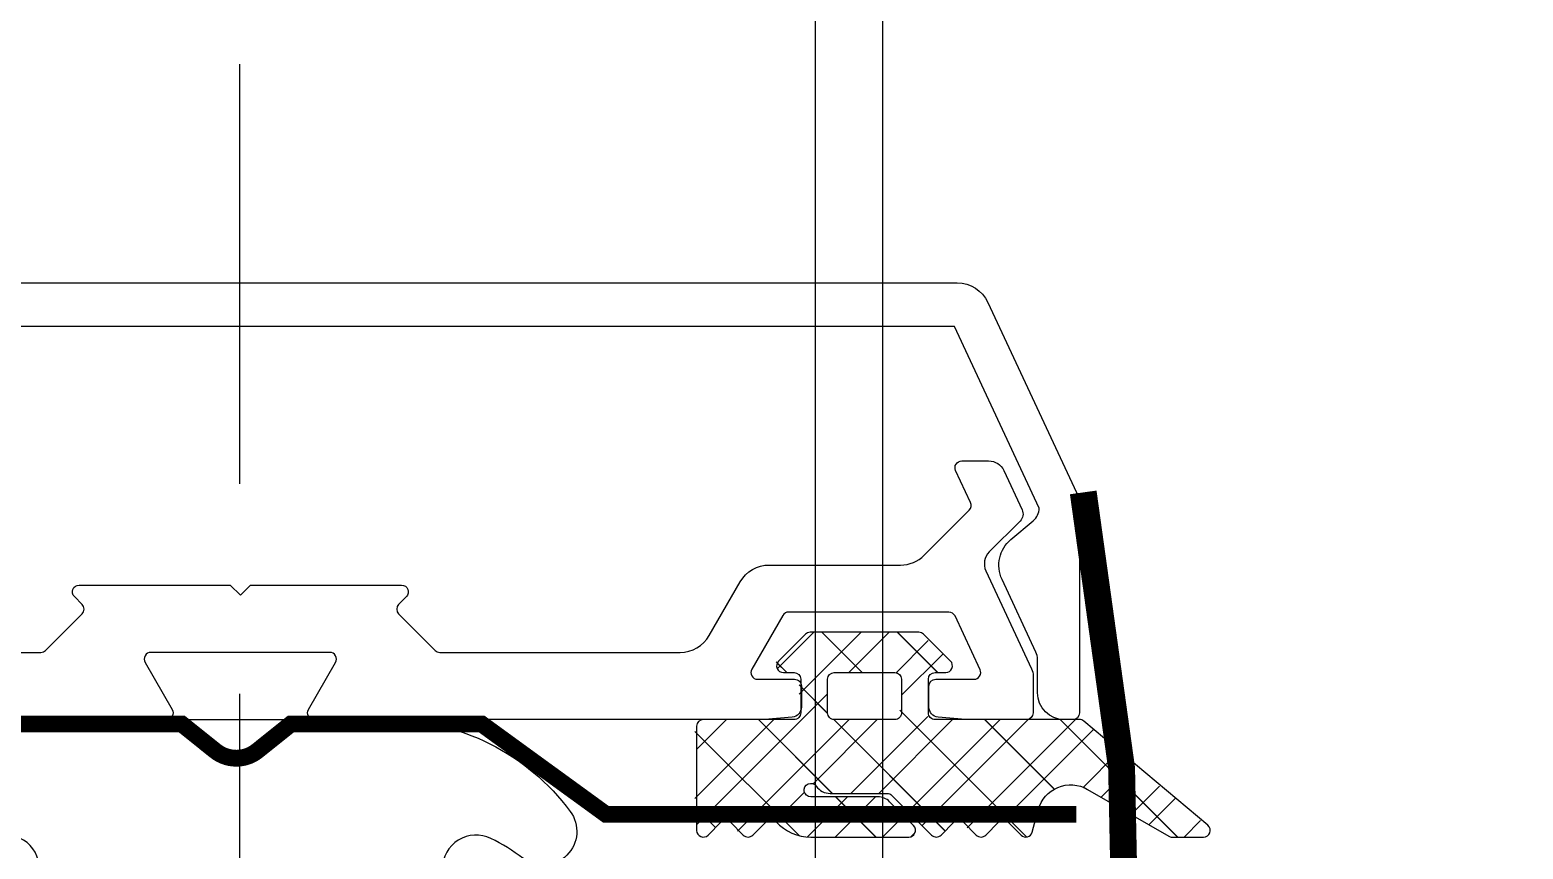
# Model space of a CAD drawing. Header units: inches. Extents: x 21 to 32698, y 13 to 3712.
# Drawn here: x 25457.375 to 25461.82, y 2600.698 to 2603.137 of the extents above; entities that cross this region are included whole.
import ezdxf

# ---------------------------------------------------------------- set-up
doc = ezdxf.new("R2010")
doc.units = ezdxf.units.IN
doc.header["$MEASUREMENT"] = 0
doc.linetypes.add('1+1 dbx a2$0$374_BLD_A1_BLOK_2$0$HIDDEN', pattern=[0.375, 0.25, -0.125])
doc.linetypes.add('HIDDEN', pattern=[9.524999999999995, 6.349999999999998, -3.174999999999998])
for name, color, linetype, lineweight in [('Z_MİM_-KM-ALUMINIUM-09', 8, 'Continuous', 25), ('Z_MİM_00', 8, 'Continuous', 25), ('Z_MİM_78-köpük', 8, 'Continuous', 25), ('Z_MİM_ALUMINIUM', 8, 'Continuous', 25), ('Z_MİM_axis-su yalıtım', 8, 'HIDDEN', 25), ('Z_MİM_fitiller_k', 8, 'Continuous', 25), ('Z_MİM_MYM_MEMBRAN_', 8, 'HIDDEN', 25), ('Z_MİM_TR', 8, 'Continuous', 25)]:
    doc.layers.add(name, color=color, linetype=linetype, lineweight=lineweight)

# ---------------------------------------------------------------- blocks, each defined once
blk = doc.blocks.new('D09056')
at = {"layer": 'Z_MİM_78-köpük'}
blk.add_lwpolyline([(6, -9.143241068231873, -0.3149141225648517), (6.656664916314182, -8.204028089065101, 0.1493316839022407), (9.809564949944617, -5.822377295466138, 0.8506979925001935), (8.417814140906557, -4.422291246126405, -0.1566156319065573), (5.061590343015268, -5.499999999883582), (5, -5.499999999883582), (5, -5.508868061588143), (1.800000000046565, -5.508868061588143), (1.800000000046565, -1.160423765308221), (0.6251196609809995, -0.2194710706826299, 0.3510864949877069), (-0.6251196609809995, -0.2194710706826299), (-1.800000000046565, -1.160423765308221), (-1.800000000046565, -5.508868061588143), (-5, -5.508868061588143), (-5.061590343015268, -5.499999999883582, -0.1566156319066153), (-8.417814140906557, -4.422291246126405, 0.8506979925007954), (-9.809564949944617, -5.822377295466138, 0.14933168390224), (-6.656664916314182, -8.204028089065101, -0.3149141225648603), (-6, -9.143241068231873), (-6, -25.07252294640057, -0.5554935001659127), (-7.44162405654788, -25.96972314291634, -0.0473505120421293), (-8.397468945942817, -25.38100557320286, 0.8663340624321554), (-9.803206408862023, -26.77480182982981, 0.2374839511014017), (-4.371487642405553, -29.50889287900645), (4.371487642405553, -29.50889287900645, 0.2374839511013964), (9.803206408862023, -26.77480182982981, 0.8663340624315139), (8.397468945942817, -25.38100557320286, -0.0473505120421291), (7.44162405654788, -25.96972314291634, -0.5554935001659314), (6, -25.07252294640057)], format="xyb", close=True, dxfattribs=at)
blk = doc.blocks.new('-KM_AL. PARAPET KAPLAMA')
at = {"layer": 'Z_MİM_-KM-ALUMINIUM-09'}
for points, elevation in [([(-14.79828749225271, -35.80001103181166), (-14.79828749225271, -36.00001103180876), (-16.9982874922498, -36.00001103180876), (-16.99828749224252, 102.8702754084661), (-12.69828749223234, 102.8702754084661), (-12.69828749223234, 106.4890459971029), (-12.49828749223525, 106.4890459971029), (-12.49828749223525, 102.6702754084663), (-16.79828749224543, 102.6702754084663), (-16.7982874922527, -35.80001103181166), (59.79203167667582, -35.80001103182076)], 0.0058164717895275), ([(59.79203167667582, -35.80001103182076), (59.79203167667582, -36.00001103181785), (-14.29828749225271, -36.00001103180876), (-14.29828749225271, -35.80001103181166)], -0.005105907344398)]:
    blk.add_lwpolyline(points, dxfattribs=dict(at, elevation=elevation))
blk = doc.blocks.new('-KM_Çatı A Kesiti')
blk.add_blockref('-KM_AL. PARAPET KAPLAMA', (10.00671904560295, 0))

msp = doc.modelspace()

# ---------------------------------------------------------------- hatches: boundary and pattern name
at = {"layer": 'Z_MİM_fitiller_k'}
h = msp.add_hatch(dxfattribs=at)
h.set_pattern_fill('ANSI37', color=256, scale=0.05, angle=270)
h.set_pattern_definition([(315, (21188.33245583726, 52549.46984860676), (0.1122532015133643, 0.1122532015133643), []), (44.99999999999999, (21188.33245583726, 52549.46984860676), (-0.1122532015133643, 0.1122532015133643), [])])
edge = h.paths.add_edge_path()
edge.add_arc((25460.46860689971, 2600.789320486741), 0.1000000000032053, 60.00000000508771, 165.0000000044191, ccw=False)
edge.add_line((25460.51860689971, 2600.875923027144), (25460.76033860313, 2600.736359163047))
edge.add_arc((25460.7703386031, 2600.753679671046), 0.0199999999231678, 239.9999999141811, 270.0000000280474)
edge.add_line((25460.7703386031, 2600.733679671144), (25460.86415473153, 2600.733679671144))
edge.add_arc((25460.86415473153, 2600.753679671135), 0.0200000000076983, 270, 410.0000000077757)
edge.add_line((25460.87701048374, 2600.769000560043), (25460.50756687003, 2601.079000559961))
edge.add_arc((25460.49471111784, 2601.063679671146), 0.0199999999902238, 49.99999999277621, 90.00000001057985)
edge.add_line((25460.49471111784, 2601.083679671142), (25460.06482383032, 2601.083679671142))
edge.add_arc((25460.06482383035, 2601.103679671139), 0.0200000000075051, 179.9999999695319, 269.9999999791559, ccw=False)
edge.add_line((25460.04482383032, 2601.103679671139), (25460.04482383032, 2601.203679671047))
edge.add_arc((25460.06482383032, 2601.203679671043), 0.0199999999979809, 90.00000001304397, 180.0000000104221, ccw=False)
edge.add_line((25460.06482383032, 2601.223679671156), (25460.09653955909, 2601.223679671156))
edge.add_arc((25460.09653955909, 2601.243679671153), 0.0199999999970317, 270, 405.0000000100216)
edge.add_line((25460.11068169467, 2601.257821806733), (25460.0306816947, 2601.337821806739))
edge.add_arc((25460.01653955907, 2601.323679671155), 0.0199999999965644, 45.00000001842375, 90.0000000210869)
edge.add_line((25460.01653955907, 2601.343679671152), (25459.69310810155, 2601.343679671152))
edge.add_arc((25459.69310810155, 2601.323679671155), 0.0199999999967446, 89.99999997915592, 134.9999999817997)
edge.add_line((25459.67896596592, 2601.337821806736), (25459.59896596595, 2601.25782180673))
edge.add_arc((25459.61310810157, 2601.243679671153), 0.0199999999967392, 135.0000000101331, 270.0000000200739)
edge.add_line((25459.61310810157, 2601.223679671156), (25459.64482383032, 2601.223679671156))
edge.add_arc((25459.64482383032, 2601.203679671043), 0.0199999999978815, 2.068190951831639e-09, 90, ccw=False)
edge.add_line((25459.66482383033, 2601.203679671043), (25459.66482383033, 2601.103679671135))
edge.add_arc((25459.64482383032, 2601.103679671139), 0.0200000000074397, 269.99999995872713, 359.9999999687339, ccw=False)
edge.add_line((25459.64482383032, 2601.083679671142), (25459.37482383032, 2601.083679671142))
edge.add_arc((25459.37482383031, 2601.063679671146), 0.0199999999979696, 90, 179.999999997647)
edge.add_line((25459.35482383032, 2601.063679671146), (25459.35482383032, 2600.753679671137))
edge.add_arc((25459.37482383031, 2600.753679671135), 0.0199999999979355, 179.9999999895779, 315.0000000062878)
edge.add_line((25459.38896596596, 2600.73953753556), (25459.42725023717, 2600.777821806748))
edge.add_arc((25459.44139237281, 2600.763679671143), 0.0200000000038596, 45.00000001015633, 134.9999999889458, ccw=False)
edge.add_line((25459.45553450843, 2600.777821806752), (25459.49381877969, 2600.739537535564))
edge.add_arc((25459.50796091531, 2600.753679671135), 0.0199999999877618, 224.9999999640737, 315.0000000111464)
edge.add_line((25459.52210305093, 2600.73953753556), (25459.56251457007, 2600.779949054658))
edge.add_arc((25459.57665670568, 2600.765806919056), 0.0199999999920204, 42.39242105416412, 135.0000000230297, ccw=False)
edge.add_arc((25459.69482383034, 2600.873679671158), 0.1400000000048585, 222.39242105955, 269.9999999905111)
edge.add_line((25459.69482383031, 2600.733679671144), (25459.98653955906, 2600.733679671144))
edge.add_arc((25459.98653955907, 2600.753679671135), 0.0200000000090967, 270, 405.0000000040956)
edge.add_line((25460.00068169468, 2600.767821806743), (25459.92946849127, 2600.839035010251))
edge.add_arc((25459.89411315221, 2600.803679671136), 0.0500000000032702, 45.0000000029478, 89.9999999984039)
edge.add_line((25459.89411315221, 2600.85367967114), (25459.69482383032, 2600.85367967114))
edge.add_arc((25459.69482383031, 2600.873679671158), 0.0199999999946641, 34.849904578937526, 270, ccw=False)
edge.add_arc((25459.75226945676, 2600.913679671152), 0.0500000000010497, 214.8499045742891, 269.9999999965347)
edge.add_line((25459.75226945676, 2600.863679671149), (25459.92198111784, 2600.863679671149))
edge.add_arc((25459.92198111785, 2600.843679671152), 0.0199999999879992, 45.00000000185571, 90.00000002084408, ccw=False)
edge.add_line((25459.93612325348, 2600.857821806725), (25460.05440752474, 2600.739537535557))
edge.add_arc((25460.06854966035, 2600.753679671135), 0.0199999999885637, 224.9999999668373, 315.000000015948)
edge.add_line((25460.08269179595, 2600.73953753556), (25460.1209760672, 2600.777821806748))
edge.add_arc((25460.13511820281, 2600.763679671143), 0.0200000000038596, 45.00000001015633, 134.9999999889458, ccw=False)
edge.add_line((25460.14926033845, 2600.777821806752), (25460.18754460971, 2600.739537535564))
edge.add_arc((25460.20168674531, 2600.753679671135), 0.0199999999892972, 224.9999999696008, 315.0000000203122)
edge.add_line((25460.21582888096, 2600.73953753556), (25460.25411315221, 2600.777821806748))
edge.add_arc((25460.26825528782, 2600.763679671143), 0.0200000000038355, 45.0000000100182, 134.9999999889458, ccw=False)
edge.add_line((25460.28239742345, 2600.777821806752), (25460.3206816947, 2600.739537535564))
edge.add_arc((25460.33482383032, 2600.753679671135), 0.0199999999947235, 224.999999985261, 345.0000000115027)
edge.add_line((25460.35414234684, 2600.748503290231), (25460.37201431709, 2600.815202391239))
edge = h.paths.add_edge_path(flags=16)
edge.add_arc((25459.76482383032, 2601.203679671043), 0.0199999999979355, 90.00000001283212, 180.0000000104221, ccw=False)
edge.add_line((25459.76482383032, 2601.223679671156), (25459.94482383031, 2601.223679671156))
edge.add_arc((25459.94482383031, 2601.203679671043), 0.0199999999978815, 2.068190951831639e-09, 90, ccw=False)
edge.add_line((25459.96482383033, 2601.203679671043), (25459.96482383033, 2601.103679671135))
edge.add_arc((25459.94482383031, 2601.103679671139), 0.0200000000074397, 269.99999995872713, 359.9999999687339, ccw=False)
edge.add_line((25459.94482383031, 2601.083679671142), (25459.76482383032, 2601.083679671142))
edge.add_arc((25459.76482383033, 2601.103679671139), 0.0200000000074624, 179.9999999694097, 269.9999999791559, ccw=False)
edge.add_line((25459.74482383031, 2601.103679671139), (25459.74482383031, 2601.203679671047))
h = msp.add_hatch(dxfattribs=at)
h.set_pattern_fill('ANSI37', color=256, scale=0.05, angle=270)
h.set_pattern_definition([(315, (-47456.36704889424, 195651.2685716782), (0.1122532015133643, 0.1122532015133643), []), (44.99999999999999, (-47456.36704889424, 195651.2685716782), (-0.1122532015133643, 0.1122532015133643), [])])
edge = h.paths.add_edge_path(flags=16)
edge.add_line((25460.10980796323, 2597.663697184672), (25460.10980796323, 2597.563697184666))
edge.add_arc((25460.08980796323, 2597.56369718465), 0.0200000000004366, -89.99999996873379, 4.68991743218794e-08, ccw=False)
edge.add_line((25460.08980796324, 2597.543697184648), (25459.90980796322, 2597.543697184648))
edge.add_arc((25459.90980796323, 2597.563697184643), 0.0199999999945249, 179.9999999322568, 269.9999999478898, ccw=False)
edge.add_line((25459.88980796324, 2597.563697184666), (25459.88980796324, 2597.663697184672))
edge.add_arc((25459.90980796323, 2597.663697184679), 0.0199999999822467, 90.00000002084408, 180.0000000195413, ccw=False)
edge.add_line((25459.90980796322, 2597.683697184662), (25460.08980796324, 2597.683697184662))
edge.add_arc((25460.08980796324, 2597.663697184672), 0.0199999999904321, 1.3026806300331373e-09, 90, ccw=False)
edge = h.paths.add_edge_path()
edge.add_line((25459.49980796325, 2598.013697184664), (25459.49980796325, 2597.703697184659))
edge.add_arc((25459.51980796325, 2597.703697184654), 0.0199999999931606, 179.9999999856697, 270.0000000416882)
edge.add_line((25459.51980796326, 2597.683697184662), (25459.78980796324, 2597.683697184662))
edge.add_arc((25459.78980796325, 2597.663697184666), 0.0199999999958891, 1.6935814528551418e-08, 90.00000002084408, ccw=False)
edge.add_line((25459.80980796324, 2597.663697184672), (25459.80980796324, 2597.563697184666))
edge.add_arc((25459.78980796324, 2597.563697184655), 0.0200000000040745, -89.99999998957787, 3.126609726677998e-08, ccw=False)
edge.add_line((25459.78980796324, 2597.543697184648), (25459.75809223449, 2597.543697184648))
edge.add_arc((25459.75809223449, 2597.52369718466), 0.0199999999886131, 89.99999998957794, 224.9999999723644)
edge.add_line((25459.74395009887, 2597.509555049049), (25459.82395009888, 2597.429555049077))
edge.add_arc((25459.83809223455, 2597.443697184643), 0.0199999999901895, 224.9999997945753, 269.9999998124032)
edge.add_line((25459.83809223448, 2597.423697184653), (25460.16152369199, 2597.423697184653))
edge.add_arc((25460.16152369194, 2597.44369718467), 0.0200000000163527, 270.0000001563306, 315.0000001741044)
edge.add_line((25460.17566582762, 2597.429555049077), (25460.25566582762, 2597.509555049049))
edge.add_arc((25460.24152369199, 2597.52369718466), 0.0199999999905111, 315.0000000276356, 450.000000010422)
edge.add_line((25460.24152369199, 2597.543697184648), (25460.20980796324, 2597.543697184648))
edge.add_arc((25460.20980796324, 2597.563697184655), 0.0200000000072578, 179.9999999687339, 269.999999989578, ccw=False)
edge.add_line((25460.18980796324, 2597.563697184666), (25460.18980796324, 2597.663697184672))
edge.add_arc((25460.20980796324, 2597.663697184666), 0.0199999999931606, 89.99999997915592, 179.9999999830642, ccw=False)
edge.add_line((25460.20980796324, 2597.683697184662), (25460.47980796324, 2597.683697184662))
edge.add_arc((25460.47980796324, 2597.703697184638), 0.0199999999758802, 270, 360.0000000612295)
edge.add_line((25460.49980796322, 2597.703697184659), (25460.49980796322, 2598.013697184664))
edge.add_arc((25460.47980796324, 2598.013697184649), 0.0199999999786087, 4.5596432e-08, 135.0000000488229)
edge.add_line((25460.46566582762, 2598.027839320244), (25460.42738155638, 2597.98955504906))
edge.add_arc((25460.41323942076, 2598.003697184682), 0.0200000000011224, 224.9999999953941, 315.00000001197543, ccw=False)
edge.add_line((25460.39909728513, 2597.98955504906), (25460.36081301387, 2598.027839320244))
edge.add_arc((25460.34667087825, 2598.01369718463), 0.0199999999882602, 44.99999999539407, 135.0000000119754)
edge.add_line((25460.33252874263, 2598.027839320244), (25460.29211722353, 2597.987427801154))
edge.add_arc((25460.2779750879, 2598.00156993678), 0.0200000000094828, 222.3924210490414, 315.00000001750254, ccw=False)
edge.add_arc((25460.15980796322, 2597.893697184658), 0.140000000008341, 42.39242106119943, 89.99999999255569)
edge.add_line((25460.15980796323, 2598.033697184668), (25459.8680922345, 2598.033697184668))
edge.add_arc((25459.86809223449, 2598.01369718468), 0.0199999999886131, 89.99999998957794, 224.9999999723644)
edge.add_line((25459.85395009887, 2597.999555049069), (25459.92516330231, 2597.928341845558))
edge.add_arc((25459.96051864129, 2597.963697184625), 0.0499999999511964, 225.0000000674309, 270.0000000750387)
edge.add_line((25459.96051864136, 2597.913697184673), (25460.15980796323, 2597.913697184673))
edge.add_arc((25460.15980796323, 2597.893697184676), 0.0199999999967986, -145.15009540598032, 90.00000001042213, ccw=False)
edge.add_arc((25460.1023623368, 2597.853697184677), 0.0499999999833424, 34.84990458858232, 90.00000001250645)
edge.add_line((25460.10236233678, 2597.903697184663), (25459.93265067572, 2597.903697184663))
edge.add_arc((25459.93265067562, 2597.923697184621), 0.0199999999576903, 225.0000002892527, 270.0000002918172, ccw=False)
edge.add_line((25459.91850854009, 2597.909555048956), (25459.80022426884, 2598.027839320244))
edge.add_arc((25459.78608213323, 2598.013697184637), 0.019999999981186, 44.99999998986694, 135.0000000101331)
edge.add_line((25459.77193999762, 2598.027839320244), (25459.73365572636, 2597.98955504906))
edge.add_arc((25459.71951359073, 2598.003697184687), 0.0200000000075535, 224.9999999917093, 315.00000000829067, ccw=False)
edge.add_line((25459.7053714551, 2597.98955504906), (25459.66708718386, 2598.027839320244))
edge.add_arc((25459.65294504825, 2598.013697184636), 0.0199999999818291, 44.99999999170931, 135.0000000082907)
edge.add_line((25459.63880291263, 2598.027839320244), (25459.60051864137, 2597.98955504906))
edge.add_arc((25459.58637650574, 2598.003697184682), 0.01999999999855, 224.9999999880246, 315.00000000460597, ccw=False)
edge.add_line((25459.57223437012, 2597.98955504906), (25459.53395009888, 2598.027839320244))
edge.add_arc((25459.51980796325, 2598.013697184642), 0.0199999999924404, 44.99999993367453, 179.9999999374677)
edge = h.paths.add_edge_path(flags=16)
edge.add_arc((25459.76980796325, 2601.203679671153), 0.0200000000040745, 89.99999997915592, 179.9999999765505, ccw=False)
edge.add_line((25459.76980796325, 2601.223679671156), (25459.94980796325, 2601.223679671156))
edge.add_arc((25459.94980796326, 2601.203679671151), 0.0200000000054388, 2.8660622319875984e-08, 90.00000002084408, ccw=False)
edge.add_line((25459.96980796326, 2601.203679671161), (25459.96980796326, 2601.103679671161))
edge.add_arc((25459.94980796326, 2601.103679671169), 0.0200000000040745, 269.99999996873385, 359.9999999778532, ccw=False)
edge.add_line((25459.94980796325, 2601.083679671165), (25459.76980796325, 2601.083679671165))
edge.add_arc((25459.76980796325, 2601.103679671167), 0.0200000000022556, 180.0000000169358, 270.00000003126615, ccw=False)
edge.add_line((25459.74980796324, 2601.103679671161), (25459.74980796324, 2601.203679671161))
edge = h.paths.add_edge_path()
edge.add_arc((25460.47359103267, 2600.789320486761), 0.1000000000079838, 60.000000020672985, 165.000000020383, ccw=False)
edge.add_line((25460.52359103264, 2600.875923027166), (25460.76532273605, 2600.736359163069))
edge.add_arc((25460.77532273601, 2600.753679671139), 0.0199999999739073, 240.0000000945158, 270.0000002084408)
edge.add_line((25460.77532273608, 2600.733679671165), (25460.86913886446, 2600.733679671165))
edge.add_arc((25460.86913886447, 2600.753679671192), 0.0200000000272667, 269.9999999687339, 409.99999999428)
edge.add_line((25460.88199461668, 2600.769000560072), (25460.51255100296, 2601.079000560055))
edge.add_arc((25460.4996952508, 2601.063679671173), 0.0199999999910842, 50.00000011738581, 90.00000013548654)
edge.add_line((25460.49969525075, 2601.083679671165), (25460.06980796325, 2601.083679671165))
edge.add_arc((25460.06980796323, 2601.103679671173), 0.0200000000077125, 180.0000000325689, 270.0000000521102, ccw=False)
edge.add_line((25460.04980796323, 2601.103679671161), (25460.04980796323, 2601.203679671161))
edge.add_arc((25460.06980796324, 2601.203679671147), 0.0200000000077125, 89.99999995831178, 179.9999999609174, ccw=False)
edge.add_line((25460.06980796325, 2601.223679671156), (25460.101523692, 2601.223679671156))
edge.add_arc((25460.10152369201, 2601.243679671137), 0.0199999999808824, 269.9999999895779, 405.0000000036847)
edge.add_line((25460.11566582762, 2601.257821806748), (25460.03566582763, 2601.337821806874))
edge.add_arc((25460.02152369212, 2601.323679671184), 0.0199999999670376, 45.00000036202651, 90.00000036477144)
edge.add_line((25460.021523692, 2601.343679671152), (25459.69809223449, 2601.343679671152))
edge.add_arc((25459.69809223437, 2601.323679671202), 0.0199999999499596, 89.99999965607265, 134.9999996591608)
edge.add_line((25459.68395009887, 2601.337821806874), (25459.60395009889, 2601.257821806748))
edge.add_arc((25459.6180922345, 2601.243679671136), 0.0199999999815076, 134.9999999944729, 270)
edge.add_line((25459.6180922345, 2601.223679671156), (25459.64980796325, 2601.223679671156))
edge.add_arc((25459.64980796324, 2601.203679671164), 0.0199999999927059, -7.816595370968571e-09, 89.99999998957799, ccw=False)
edge.add_line((25459.66980796324, 2601.203679671161), (25459.66980796324, 2601.103679671161))
edge.add_arc((25459.64980796325, 2601.103679671156), 0.0199999999895226, -90, 1.4330282738228561e-08, ccw=False)
edge.add_line((25459.64980796325, 2601.083679671165), (25459.37980796324, 2601.083679671165))
edge.add_arc((25459.37980796325, 2601.063679671158), 0.0200000000063483, 90.00000003126613, 180.0000000351744)
edge.add_line((25459.35980796325, 2601.063679671146), (25459.35980796325, 2600.753679671163))
edge.add_arc((25459.37980796325, 2600.753679671173), 0.0199999999967986, 180.0000000273578, 315.0000000460594)
edge.add_line((25459.39395009888, 2600.73953753556), (25459.43223437013, 2600.777821806752))
edge.add_arc((25459.44637650575, 2600.763679671128), 0.0199999999975853, 45.00000001473899, 134.9999999926305, ccw=False)
edge.add_line((25459.46051864137, 2600.777821806752), (25459.49880291261, 2600.73953753556))
edge.add_arc((25459.51294504823, 2600.753679671169), 0.0199999999866524, 224.9999999760491, 315.0000000239509)
edge.add_line((25459.52708718385, 2600.73953753556), (25459.56749870296, 2600.779949054658))
edge.add_arc((25459.58164083859, 2600.765806919048), 0.0199999999959775, 42.39242107426128, 135.0000000414534, ccw=False)
edge.add_arc((25459.69980796325, 2600.873679671176), 0.1400000000108663, 222.3924210645399, 269.9999999955334)
edge.add_line((25459.69980796324, 2600.733679671165), (25459.991523692, 2600.733679671165))
edge.add_arc((25459.99152369199, 2600.75367967121), 0.0200000000454566, 270.0000000312661, 405.000000029478)
edge.add_line((25460.00566582764, 2600.767821806874), (25459.93445262419, 2600.839035010152))
edge.add_arc((25459.89909728505, 2600.803679671122), 0.0500000000389809, 44.99999990861825, 89.9999999041172)
edge.add_line((25459.89909728513, 2600.853679671161), (25459.69980796324, 2600.853679671161))
edge.add_arc((25459.69980796326, 2600.873679671146), 0.0199999999845204, 34.84990452330783, 269.99999995831183, ccw=False)
edge.add_arc((25459.75725358969, 2600.913679671117), 0.0499999999668557, 214.8499045979273, 270.0000000208441)
edge.add_line((25459.7572535897, 2600.863679671149), (25459.92696525081, 2600.863679671149))
edge.add_arc((25459.92696525078, 2600.843679671178), 0.019999999970878, 44.99999989590577, 89.99999991662372, ccw=False)
edge.add_line((25459.94110738641, 2600.857821806754), (25460.05939165763, 2600.73953753556))
edge.add_arc((25460.07353379326, 2600.753679671172), 0.0199999999914758, 224.9999999751279, 315.000000024872)
edge.add_line((25460.08767592888, 2600.73953753556), (25460.12596020013, 2600.777821806752))
edge.add_arc((25460.14010233575, 2600.763679671121), 0.0200000000053026, 45.00000000736952, 134.999999985261, ccw=False)
edge.add_line((25460.15424447138, 2600.777821806752), (25460.19252874263, 2600.73953753556))
edge.add_arc((25460.20667087826, 2600.753679671174), 0.0199999999950129, 224.999999970522, 315.0000000221084)
edge.add_line((25460.22081301388, 2600.73953753556), (25460.25909728512, 2600.777821806752))
edge.add_arc((25460.27323942076, 2600.763679671111), 0.0200000000229881, 45.00000001381778, 134.9999999935517, ccw=False)
edge.add_line((25460.28738155639, 2600.777821806752), (25460.32566582762, 2600.73953753556))
edge.add_arc((25460.33980796325, 2600.753679671172), 0.0199999999988715, 224.9999999520983, 344.9999999741822)
edge.add_line((25460.35912647978, 2600.74850329026), (25460.37699845002, 2600.815202391239))

# ---------------------------------------------------------------- linework, layer by layer
at = {"layer": 'Z_MİM_00', "linetype": '1+1 dbx a2$0$374_BLD_A1_BLOK_2$0$HIDDEN', "ltscale": 5}
msp.add_line((25457.99980794832, 2577.410074719429, 0.006509979609814), (25457.99980794832, 2608.042582886568, 0.006509979609814), dxfattribs=at)
at = {"layer": 'Z_MİM_00', "linetype": 'Continuous', "elevation": 0.0016274961095583, "flags": 128}
for points in [[(25460.37699845002, 2600.815202391239, -0.4931454260277489), (25460.52359103264, 2600.875923027166), (25460.76532273605, 2600.736359163069, 0.1316524980928095), (25460.77532273608, 2600.733679671165), (25460.86913886446, 2600.733679671165, 0.7002075382610023), (25460.88199461668, 2600.769000560072), (25460.51255100296, 2601.079000560055, 0.1763269807885764), (25460.49969525075, 2601.083679671165), (25460.06980796325, 2601.083679671165, -0.4142135624219277), (25460.04980796323, 2601.103679671161), (25460.04980796323, 2601.203679671161, -0.4142135623596955), (25460.06980796325, 2601.223679671156), (25460.101523692, 2601.223679671156, 0.6681786379811161), (25460.11566582762, 2601.257821806748), (25460.03566582763, 2601.337821806874, 0.198912367391676), (25460.021523692, 2601.343679671152), (25459.69809223449, 2601.343679671152, 0.198912367391676), (25459.68395009887, 2601.337821806874), (25459.60395009889, 2601.257821806748, 0.6681786379826689), (25459.6180922345, 2601.223679671156), (25459.64980796325, 2601.223679671156, -0.4142135623626757), (25459.66980796324, 2601.203679671161), (25459.66980796324, 2601.103679671161, -0.4142135624245748), (25459.64980796325, 2601.083679671165), (25459.37980796324, 2601.083679671165, 0.4142135623613032), (25459.35980796325, 2601.063679671146), (25459.35980796325, 2600.753679671163, 0.6681786380242125), (25459.39395009888, 2600.73953753556), (25459.43223437013, 2600.777821806752, -0.4142135622646939), (25459.46051864137, 2600.777821806752), (25459.49880291261, 2600.73953753556, 0.4142135626137307), (25459.52708718385, 2600.73953753556), (25459.56749870296, 2600.779949054658, -0.4276070772801865), (25459.59641172917, 2600.779291013064, 0.2107675906908518), (25459.69980796324, 2600.733679671165), (25459.991523692, 2600.733679671165, 0.6681786379462359), (25460.00566582764, 2600.767821806874), (25459.93445262419, 2600.839035010152, 0.1989123673589953), (25459.89909728513, 2600.853679671161), (25459.69980796324, 2600.853679671161, -1.650385117501818), (25459.71622099939, 2600.885108242551, 0.2453926839625531), (25459.7572535897, 2600.863679671149), (25459.92696525081, 2600.863679671149, -0.1989123674657289), (25459.94110738641, 2600.857821806754), (25460.05939165763, 2600.73953753556, 0.4142135626241596), (25460.08767592888, 2600.73953753556), (25460.12596020013, 2600.777821806752, -0.4142135622646939), (25460.15424447138, 2600.777821806752), (25460.19252874263, 2600.73953753556, 0.4142135626323028), (25460.22081301388, 2600.73953753556), (25460.25909728512, 2600.777821806752, -0.4142135622653599), (25460.28738155639, 2600.777821806752), (25460.32566582762, 2600.73953753556, 0.5773502693425683), (25460.35912647978, 2600.74850329026)], [(25459.74980796324, 2601.203679671161, -0.4142135623604993), (25459.76980796325, 2601.223679671156), (25459.94980796325, 2601.223679671156, -0.4142135623626757), (25459.96980796326, 2601.203679671161), (25459.96980796326, 2601.103679671161, -0.4142135624245748), (25459.94980796325, 2601.083679671165), (25459.76980796325, 2601.083679671165, -0.4142135624232024), (25459.74980796324, 2601.103679671161)]]:
    msp.add_lwpolyline(points, format="xyb", close=True, dxfattribs=at)
at = {"layer": 'Z_MİM_ALUMINIUM'}
for points, elevation in [([(25455.41976824654, 2602.383432193235), (25460.13591924759, 2602.383432193235, -0.2914734195730826), (25460.22655002628, 2602.325694019469), (25460.49039902522, 2601.759868015373, -0.1095178116951831), (25460.49976824652, 2601.717606189149), (25460.49976824652, 2601.103432193258, -0.4142135623730951), (25460.47976824655, 2601.083432193145), (25460.45476824652, 2601.083432193145, -0.4142135623733448), (25460.37476824652, 2601.163432193248), (25460.37476824652, 2601.26343219324, 0.1095178116807284), (25460.37008363587, 2601.284563106367), (25460.26913746782, 2601.501042862377, -0.3394542588714895), (25460.29548948557, 2601.619909132872), (25460.361907627, 2601.675640570885, 0.2177206700303144), (25460.37976249798, 2601.713184623657), (25460.12784091896, 2602.25343219326), (25455.61976824652, 2602.25343219326)], 1.6083396e-09), ([(25456.69264315624, 2601.283679671162), (25457.40781950081, 2601.283679671162, 0.1989123673796515), (25457.42196163642, 2601.289537535556), (25457.53061913907, 2601.398195038155, 0.4142135623731121), (25457.53061913907, 2601.426479309475), (25457.50756091294, 2601.449537535574, -0.6681786379194719), (25457.52170304856, 2601.483679671166), (25457.97170304856, 2601.483679671166), (25458.00170304855, 2601.453679671161), (25458.03170304857, 2601.483679671166), (25458.48170304857, 2601.483679671166, -0.6681786379193079), (25458.49584518417, 2601.449537535574), (25458.47278695806, 2601.426479309475, 0.4142135623732023), (25458.47278695806, 2601.398195038155), (25458.58144446068, 2601.289537535556, 0.1989123673796611), (25458.59558659631, 2601.283679671162), (25459.31076294089, 2601.283679671162, 0.2679491924311052), (25459.39736548124, 2601.333679671164), (25459.48974152432, 2601.493679671153, -0.2679491924311057), (25459.5763440647, 2601.543679671156), (25459.96685580646, 2601.543679671156, 0.1989123673796351), (25460.03756648459, 2601.572968993057), (25460.17157779061, 2601.706980299159, 0.3152987888920991), (25460.17556181074, 2601.729574799979), (25460.13095831466, 2601.825227305968, -0.5486187866421768), (25460.14908447038, 2601.853679671161), (25460.22927637529, 2601.853679671161, -0.2914734195731949), (25460.27459176464, 2601.824810584263), (25460.32889228218, 2601.708362748655, -0.3152987888920686), (25460.32291625199, 2601.67447099737), (25460.23111095541, 2601.58266570074, 0.3152987888761175), (25460.22115090512, 2601.526179448656), (25460.35701843791, 2601.234810584252, -0.1095178116806042), (25460.36170304856, 2601.213679671147), (25460.36170304856, 2601.103679671161, -0.4142135623730951), (25460.34170304856, 2601.083679671165), (25460.16170304856, 2601.083679671165, -0.021820077622065), (25460.15995993367, 2601.083755777143), (25460.07908837627, 2601.090831121755, -0.3888787318530976), (25460.05170304856, 2601.120716962656), (25460.05170304856, 2601.18367967117, -0.4142135623730919), (25460.07170304856, 2601.203679671161), (25460.18566840088, 2601.203679671161, 0.5486187866232805), (25460.20379455663, 2601.23213203647), (25460.12918533132, 2601.39213203648, 0.2914734195888953), (25460.11105917559, 2601.403679671157), (25459.63407909163, 2601.403679671157, 0.2679491924311193), (25459.61675858356, 2601.393679671148), (25459.5243825405, 2601.233679671166, 0.577350269189637), (25459.54170304857, 2601.203679671161), (25459.65170304855, 2601.203679671161, -0.4142135623730951), (25459.67170304856, 2601.18367967117), (25459.67170304856, 2601.120716962656, -0.3888787318530842), (25459.64431772085, 2601.090831121755), (25459.56344616339, 2601.083755777143, -0.0218200776220739), (25459.56170304856, 2601.083679671165), (25458.22170304856, 2601.083679671165, -0.5773502691896418), (25458.20438254049, 2601.113679671149), (25458.28521157817, 2601.253679671163, 0.5773502691896378), (25458.26789107009, 2601.283679671162), (25457.73551502701, 2601.283679671162, 0.5773502691896418), (25457.71819451893, 2601.253679671163), (25457.79902355662, 2601.113679671149, -0.5773502691896178), (25457.78170304854, 2601.083679671165), (25456.44170304855, 2601.083679671165, -0.0218200776220717)], 0.0016274961095583)]:
    msp.add_lwpolyline(points, format="xyb", dxfattribs=dict(at, elevation=elevation))
at = {"layer": 'Z_MİM_axis-su yalıtım', "ltscale": 25, "const_width": 0.05, "elevation": 0.0033852693307492}
msp.add_lwpolyline([(25455.48912772857, 2600.801810517163), (25456.88955847056, 2600.801810517163), (25457.25914181335, 2601.07044664565), (25457.82707770245, 2601.07044664565), (25457.92708445749, 2600.990431771875, 0.350813479760442), (25458.05203248362, 2600.990431771875), (25458.15203923864, 2601.07044664565), (25458.71997512773, 2601.07044664565), (25459.08955847052, 2600.801810517163), (25460.4899892125, 2600.801810517163)], format="xyb", dxfattribs=at)
at = {"layer": 'Z_MİM_fitiller_k', "linetype": 'Continuous', "elevation": 0.0016274961095583, "flags": 128}
for points in [[(25460.37699842014, 2600.815202391239, -0.4931454260277489), (25460.52359100276, 2600.875923027144), (25460.76532270616, 2600.736359163142, 0.1316524980928095), (25460.77532270616, 2600.733679671144), (25460.86913883457, 2600.733679671144, 0.7002075382610023), (25460.88199458679, 2600.769000560043), (25460.51255097308, 2601.079000560055, 0.1763269807885764), (25460.49969522088, 2601.083679671142), (25460.06980793333, 2601.083679671142, -0.4142135624219277), (25460.04980793335, 2601.103679671139), (25460.04980793335, 2601.203679671043, -0.4142135623596955), (25460.06980793333, 2601.223679671156), (25460.10152366211, 2601.223679671156, 0.6681786379811161), (25460.11566579771, 2601.257821806865), (25460.03566579774, 2601.337821806874, 0.198912367391676), (25460.0215236621, 2601.343679671152), (25459.69809220459, 2601.343679671152, 0.198912367391676), (25459.68395006896, 2601.337821806874), (25459.60395006898, 2601.257821806865, 0.6681786379826689), (25459.6180922046, 2601.223679671156), (25459.64980793335, 2601.223679671156, -0.4142135623626757), (25459.66980793335, 2601.203679671043), (25459.66980793335, 2601.103679671139, -0.4142135624245748), (25459.64980793335, 2601.083679671142), (25459.37980793335, 2601.083679671142, 0.4142135623613032), (25459.35980793335, 2601.06367967124), (25459.35980793335, 2600.753679671135, 0.6681786380242125), (25459.39395006898, 2600.73953753556), (25459.43223434021, 2600.777821806869, -0.4142135622646939), (25459.46051861146, 2600.777821806869), (25459.49880288273, 2600.73953753556, 0.4142135626137307), (25459.52708715395, 2600.73953753556), (25459.56749867309, 2600.779949054658, -0.4276070772801865), (25459.59641169927, 2600.77929101305, 0.2107675906908518), (25459.69980793335, 2600.733679671144), (25459.9915236621, 2600.733679671144, 0.6681786379462359), (25460.00566579774, 2600.767821806859), (25459.93445259429, 2600.83903501024, 0.1989123673589953), (25459.89909725524, 2600.85367967114), (25459.69980793335, 2600.85367967114, -1.650385117501818), (25459.71622096949, 2600.885108242653, 0.2453926839625531), (25459.75725355981, 2600.863679671236), (25459.92696522089, 2600.863679671236, -0.1989123674657289), (25459.94110735649, 2600.85782180687), (25460.05939162776, 2600.73953753556, 0.4142135626241596), (25460.087675899, 2600.73953753556), (25460.12596017024, 2600.777821806869, -0.4142135622646939), (25460.15424444149, 2600.777821806869), (25460.19252871273, 2600.73953753556, 0.4142135626323028), (25460.220812984, 2600.73953753556), (25460.2590972552, 2600.777821806869, -0.4142135622653599), (25460.28738152649, 2600.777821806869), (25460.32566579773, 2600.73953753556, 0.5773502693425683), (25460.3591264499, 2600.748503290377)], [(25459.74980793336, 2601.203679671043, -0.4142135623604993), (25459.76980793335, 2601.223679671156), (25459.94980793335, 2601.223679671156, -0.4142135623626757), (25459.96980793337, 2601.203679671043), (25459.96980793337, 2601.103679671139, -0.4142135624245748), (25459.94980793335, 2601.083679671142), (25459.76980793335, 2601.083679671142, -0.4142135624232024), (25459.74980793336, 2601.103679671139)]]:
    msp.add_lwpolyline(points, format="xyb", close=True, dxfattribs=at)
at = {"layer": 'Z_MİM_MYM_MEMBRAN_', "ltscale": 20, "const_width": 0.08, "elevation": 0.0081374741032667}
msp.add_lwpolyline([(25460.51087771007, 2601.759868015373), (25460.62507487499, 2600.938416726114), (25460.68054889523, 2598.241237588923), (25461.52001406142, 2598.197884675419, -0.0273574381246744), (25461.67597397473, 2597.942345266956), (25464.05050924085, 2582.135884881513), (25469.26456516386, 2582.135884881513)], format="xyb", dxfattribs=at)

# ---------------------------------------------------------------- block references
at = {"layer": 'Z_MİM_00', "rotation": 270}
msp.add_blockref('-KM_Çatı A Kesiti', (25495.71356614938, 2652.083724848103), dxfattribs=at)
at = {"layer": 'Z_MİM_TR', "xscale": -0.1000000000000006, "yscale": 0.1000000000000006, "zscale": 0.1000000000000006, "rotation": 180}
msp.add_blockref('D09056', (25458.00327013437, 2598.132790383255, 0.006509979609814), dxfattribs=at)

doc.saveas('drawing.dxf')
